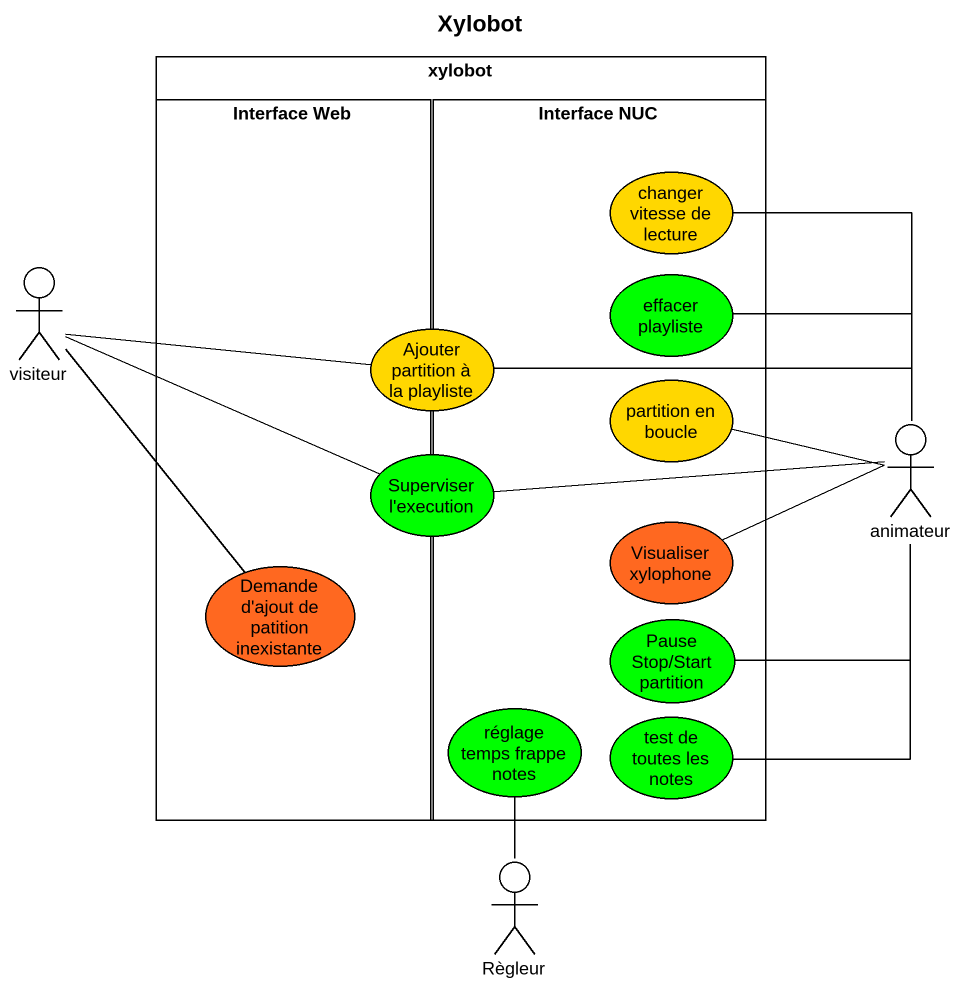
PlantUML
@startuml
title Xylobot
rectangle xylobot {
  rectangle "Interface Web" as Interface_Web {
    usecase "Demande d'ajout de patition inexistante" as Demande_d_ajout_de_patition #FF6820
  }
  rectangle "Interface NUC" as Interface_NUC {
    usecase "changer vitesse de lecture" as changer_vitesse_de_lecture #FFD700
    usecase "effacer playliste" as effacer_playliste #00FF00
    usecase "partition en boucle" as partition_en_boucle #FFD700
    usecase "Visualiser xylophone" as Visualiser_xylophone #FF6820
    usecase "Pause Stop/Start partition" as Pause_Stop_Start_partition #00FF00
    usecase "réglage temps frappe notes" as réglage_temps_frappe_notes #00FF00
    usecase "test de toutes les notes" as test_de_toutes_les_notes #00FF00
  }
  usecase "Ajouter partition à la playliste" as Ajouter_partition_à_la #FFD700
  usecase "Superviser l'execution" as Superviser_l_execution #00FF00
}
actor visiteur
actor animateur
actor Règleur
visiteur -right- Ajouter_partition_à_la
visiteur -right- Superviser_l_execution
visiteur -- Demande_d_ajout_de_patition
animateur -up- changer_vitesse_de_lecture
animateur -up- effacer_playliste
animateur -left- Ajouter_partition_à_la
animateur -left- partition_en_boucle
animateur -left- Superviser_l_execution
animateur -left- Visualiser_xylophone
animateur -- Pause_Stop_Start_partition
animateur -- test_de_toutes_les_notes
Règleur -up- réglage_temps_frappe_notes
@enduml
